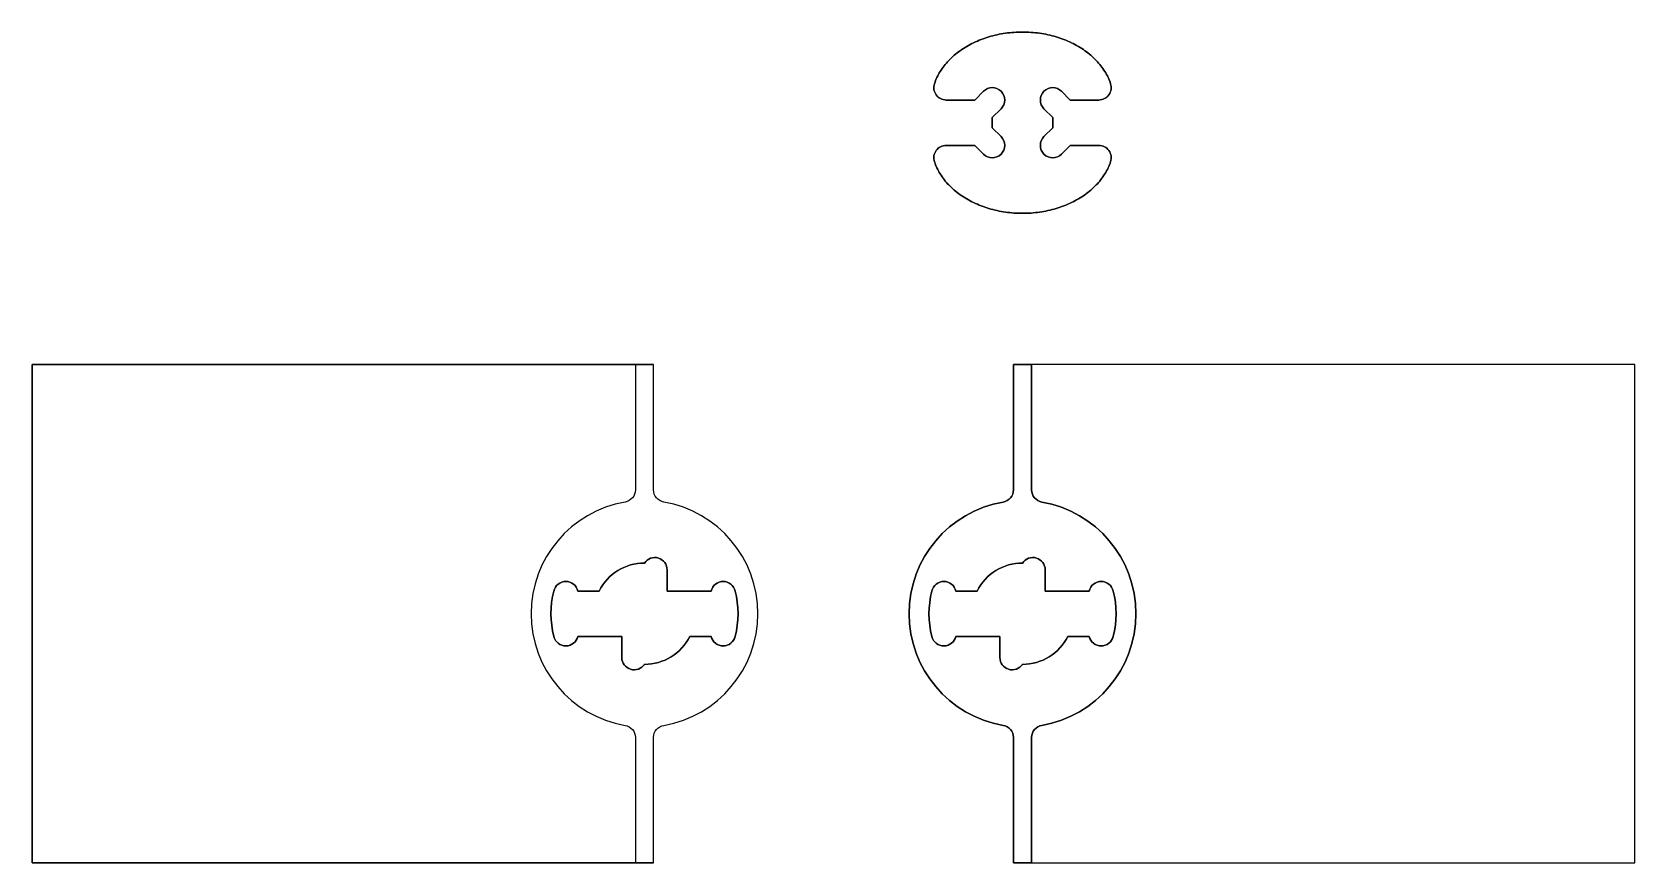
# Model space of a CAD drawing. Extents: x 17 to 547, y 61 to 336.
import ezdxf

# ---------------------------------------------------------------- set-up
doc = ezdxf.new("R2010")
doc.units = 0
doc.layers.add('1', color=7, linetype='CONTINUOUS')

# ---------------------------------------------------------------- blocks, each defined once
blk = doc.blocks.new('*M0')
at = {"layer": '1', "color": 7, "linetype": 'CONTINUOUS'}
for p, q in [((233.36552, -78.64816, 15), (233.36543, -78.64813, 15)), ((233.36543, -78.64813), (233.36543, -78.64813, 15)), ((233.36543, -78.64813), (233.36552, -78.64816)), ((233.36552, -78.64816), (233.36552, -78.64816, 15)), ((291.60645, -78.64813, 15), (291.60642, -78.64804, 15)), ((291.60642, -78.64804), (291.60642, -78.64804, 15)), ((291.60642, -78.64804), (291.60645, -78.64813)), ((291.60645, -78.64813), (291.60645, -78.64813, 15)), ((246.68766, -84.05625, 15), (237.25125, -84.05625, 15)), ((237.25125, -84.05625), (237.25125, -84.05625, 15)), ((237.25125, -84.05625), (246.68766, -84.05625)), ((249.5868, -81.15711, 15), (246.68766, -84.05625, 15)), ((246.68766, -84.05625), (249.5868, -81.15711)), ((246.68766, -84.05625), (246.68766, -84.05625, 15)), ((249.5868, -81.15711), (249.5868, -81.15711, 15)), ((252.48594, -79.95625), (252.48594, -79.95625, 15)), ((256.58594, -84.05625), (256.58594, -84.05625, 15)), ((268.38594, -84.05625), (268.38594, -84.05625, 15)), ((272.48594, -79.95625), (272.48594, -79.95625, 15)), ((278.28422, -84.05625, 15), (275.38508, -81.15711, 15)), ((275.38508, -81.15711), (275.38508, -81.15711, 15)), ((275.38508, -81.15711), (278.28422, -84.05625)), ((287.72073, -84.05625, 15), (278.28422, -84.05625, 15)), ((278.28422, -84.05625), (278.28422, -84.05625, 15)), ((278.28422, -84.05625), (287.72073, -84.05625)), ((287.72073, -84.05625), (287.72073, -84.05625, 15)), ((252.48594, -89.85453, 15), (255.38508, -86.95539, 15)), ((255.38508, -86.95539), (252.48594, -89.85453)), ((252.48594, -93.25797, 15), (252.48594, -89.85453, 15)), ((252.48594, -89.85453), (252.48594, -89.85453, 15)), ((252.48594, -89.85453), (252.48594, -93.25797)), ((255.38508, -86.95539), (255.38508, -86.95539, 15)), ((269.5868, -86.95539), (269.5868, -86.95539, 15)), ((269.5868, -86.95539, 15), (272.48594, -89.85453, 15)), ((272.48594, -89.85453), (269.5868, -86.95539)), ((272.48594, -89.85453), (272.48594, -89.85453, 15)), ((272.48594, -89.85453, 15), (272.48594, -93.25797, 15)), ((272.48594, -93.25797), (272.48594, -89.85453)), ((255.38508, -96.15711, 15), (252.48594, -93.25797, 15)), ((252.48594, -93.25797), (252.48594, -93.25797, 15)), ((252.48594, -93.25797), (255.38508, -96.15711)), ((272.48594, -93.25797, 15), (269.5868, -96.15711, 15)), ((269.5868, -96.15711), (272.48594, -93.25797)), ((272.48594, -93.25797), (272.48594, -93.25797, 15)), ((237.25125, -99.05625), (237.25125, -99.05625, 15)), ((237.25125, -99.05625, 15), (246.68766, -99.05625, 15)), ((246.68766, -99.05625), (237.25125, -99.05625)), ((246.68766, -99.05625), (246.68766, -99.05625, 15)), ((246.68766, -99.05625, 15), (249.5868, -101.95539, 15)), ((249.5868, -101.95539), (246.68766, -99.05625)), ((255.38508, -96.15711), (255.38508, -96.15711, 15)), ((256.58594, -99.05625), (256.58594, -99.05625, 15)), ((268.38594, -99.05625), (268.38594, -99.05625, 15)), ((269.5868, -96.15711), (269.5868, -96.15711, 15)), ((275.38508, -101.95539, 15), (278.28422, -99.05625, 15)), ((278.28422, -99.05625), (275.38508, -101.95539)), ((278.28422, -99.05625), (278.28422, -99.05625, 15)), ((278.28422, -99.05625, 15), (287.72073, -99.05625, 15)), ((287.72073, -99.05625), (278.28422, -99.05625)), ((287.72073, -99.05625), (287.72073, -99.05625, 15)), ((233.36543, -104.46437, 15), (233.36552, -104.46434, 15)), ((233.36552, -104.46434), (233.36543, -104.46437)), ((233.36543, -104.46437), (233.36543, -104.46437, 15)), ((233.36552, -104.46434), (233.36552, -104.46434, 15)), ((249.5868, -101.95539), (249.5868, -101.95539, 15)), ((252.48594, -103.15625), (252.48594, -103.15625, 15)), ((272.48594, -103.15625), (272.48594, -103.15625, 15)), ((275.38508, -101.95539), (275.38508, -101.95539, 15)), ((291.60645, -104.46437), (291.60645, -104.46437, 15)), ((291.60645, -104.46437), (291.60645, -104.46437, 15))]:
    blk.add_line(p, q, dxfattribs=at)
at = {"layer": '1', "color": 7, "linetype": 'CONTINUOUS', "extrusion": (0, 0, -1)}
for points in [[(-233.365432, -78.64813, 0.058272), (-235.247819, -74.626368, 0.052883), (-238.107696, -70.943015, 0.047411), (-241.842432, -67.730255, 0.042737), (-246.317998, -65.103383, 0.039216), (-251.37378, -63.15667, 0.036909), (-256.828344, -61.959977, 0.035775), (-262.48594, -61.55625, 0.035775), (-268.143536, -61.959977, 0.036909), (-273.5981, -63.15667, 0.039216), (-278.653882, -65.103383, 0.042737), (-283.129448, -67.730255, 0.047411), (-286.864184, -70.943015, 0.052883), (-289.724061, -74.626368, 0.058272), (-291.606448, -78.64813, 0.058272)], [(-291.606448, -104.46437, 0.058272), (-289.724061, -108.486132, 0.052883), (-286.864184, -112.169485, 0.047411), (-283.129448, -115.382245, 0.042737), (-278.653882, -118.009117, 0.039216), (-273.5981, -119.95583, 0.036909), (-268.143536, -121.152523, 0.035775), (-262.48594, -121.55625, 0.035775), (-256.828344, -121.152523, 0.036909), (-251.37378, -119.95583, 0.039216), (-246.317998, -118.009117, 0.042737), (-241.842432, -115.382245, 0.047411), (-238.107696, -112.169485, 0.052883), (-235.247819, -108.486132, 0.058272), (-233.365432, -104.46437, 0.058272)]]:
    blk.add_lwpolyline(points, format="xyb", dxfattribs=at)
at = {"layer": '1', "color": 7, "linetype": 'CONTINUOUS'}
for points in [[(291.606448, -78.64813, 0.058272), (289.724061, -74.626368, 0.052883), (286.864184, -70.943015, 0.047411), (283.129448, -67.730255, 0.042737), (278.653882, -65.103383, 0.039216), (273.5981, -63.15667, 0.036909), (268.143536, -61.959977, 0.035775), (262.48594, -61.55625, 0.035775), (256.828344, -61.959977, 0.036909), (251.37378, -63.15667, 0.039216), (246.317998, -65.103383, 0.042737), (241.842432, -67.730255, 0.047411), (238.107696, -70.943015, 0.052883), (235.247819, -74.626368, 0.058272), (233.365432, -78.64813, 0.058272)], [(233.365432, -104.46437, 0.058272), (235.247819, -108.486132, 0.052883), (238.107696, -112.169485, 0.047411), (241.842432, -115.382245, 0.042737), (246.317998, -118.009117, 0.039216), (251.37378, -119.95583, 0.036909), (256.828344, -121.152523, 0.035775), (262.48594, -121.55625, 0.035775), (268.143536, -121.152523, 0.036909), (273.5981, -119.95583, 0.039216), (278.653882, -118.009117, 0.042737), (283.129448, -115.382245, 0.047411), (286.864184, -112.169485, 0.052883), (289.724061, -108.486132, 0.058272), (291.606448, -104.46437, 0.058272)]]:
    blk.add_lwpolyline(points, format="xyb", dxfattribs=at)
at = {"layer": '1', "color": 7, "linetype": 'CONTINUOUS', "extrusion": (0, 0, -1)}
for centre, start, end in [((-237.25125, -79.95625, -15), 270.00000039, 18.60526151), ((-287.72073, -79.95625, -15), 161.39290196, 269.99999918), ((-252.48594, -84.05625), 45.00004444, 224.99995833), ((-272.48594, -84.05625), 315.00004444, 134.99995833), ((-237.25125, -103.15625, -15), 341.39474405, 89.99999961), ((-252.48594, -99.05625), 135.00004444, 314.99995833), ((-272.48594, -99.05625), 225.00004444, 44.99995833), ((-287.72073, -103.15625, -15), 90.00000082, 198.6057036)]:
    blk.add_arc(centre, 4.1, start, end, dxfattribs=at)
at = {"layer": '1', "color": 7, "linetype": 'CONTINUOUS'}
for centre, start, end in [((237.25125, -79.95625), 161.3947385, 269.99999961), ((287.72073, -79.95625), 270.00000082, 18.60709804), ((252.48594, -84.05625, 15), 315.00004444, 134.99995833), ((272.48594, -84.05625, 15), 45.00004444, 224.99995833), ((237.25125, -103.15625), 90.00000039, 198.60525595), ((252.48594, -99.05625, 15), 225.00004444, 44.99995833), ((272.48594, -99.05625, 15), 135.00004444, 314.99995833), ((287.72073, -103.15625), 341.3942964, 89.99999918)]:
    blk.add_arc(centre, 4.1, start, end, dxfattribs=at)
for p in [(291.60645, -104.46437, 15), (291.60645, -104.46437)]:
    blk.add_point(p, dxfattribs=at)
blk = doc.blocks.new('*M1')
at = {"layer": '1', "color": 7, "linetype": 'CONTINUOUS'}
for p, q in [((-312.5, -115.72949, 7.5), (-312.5, -115.72949, 15)), ((-312.5, -115.72949, 7.5), (-312.5, -115.72949, 15)), ((-320, -117.5, 7.5), (-320, -117.5, 15)), ((-305, -118.02078, 7.5), (-305, -118.02078, 15)), ((-305, -125, 7.5), (-305, -118.02078, 7.5)), ((-305, -118.02078, 15), (-305, -125, 15)), ((-342.49937, -124.99921, 7.5), (-342.5, -125, 7.5)), ((-342.5, -125, 15), (-342.49937, -124.99921, 15)), ((-342.5, -125, 7.5), (-342.5, -125, 15)), ((-342.49937, -124.99921, 7.5), (-342.49937, -124.99921, 15)), ((-342.48653, -124.94634, 7.5), (-342.48653, -124.94634, 15)), ((-337.51455, -121.96315, 7.5), (-337.51455, -121.96315, 15)), ((-334.51833, -125, 7.5), (-334.51833, -125, 15)), ((-327.5, -125, 7.5), (-334.51833, -125, 7.5)), ((-334.51833, -125, 15), (-327.5, -125, 15)), ((-327.5, -125, 7.5), (-327.5, -125, 15)), ((-305, -125, 7.5), (-305, -125, 15)), ((-290.48167, -125, 7.5), (-305, -125, 7.5)), ((-305, -125, 15), (-290.48167, -125, 15)), ((-290.48167, -125, 7.5), (-290.48167, -125, 15)), ((-287.48545, -121.96315, 7.5), (-287.48545, -121.96315, 15)), ((-282.51347, -124.94634, 7.5), (-282.51347, -124.94634, 15)), ((-282.5, -125, 7.5), (-282.50042, -125.0001, 7.5)), ((-282.50042, -125.0001, 15), (-282.5, -125, 15)), ((-282.50042, -125.0001, 7.5), (-282.50042, -125.0001, 15)), ((-282.5, -125, 7.5), (-282.5, -125, 15)), ((-342.48447, -140.06186, 7.5), (-342.48447, -140.06186, 15)), ((-334.51826, -139.9997, 7.5), (-334.51826, -139.9997, 15)), ((-334.51826, -139.9997, 7.5), (-320, -140, 7.5)), ((-320, -140, 15), (-334.51826, -139.9997, 15)), ((-320, -140, 7.5), (-320, -140, 15)), ((-320, -140, 7.5), (-320, -146.97922, 7.5)), ((-320, -146.97922, 15), (-320, -140, 15)), ((-297.5, -140, 7.5), (-297.5, -140, 15)), ((-297.5, -140, 7.5), (-290.48167, -140, 7.5)), ((-290.48167, -140, 15), (-297.5, -140, 15)), ((-290.48167, -140, 7.5), (-290.48167, -140, 15)), ((-287.48545, -143.03685, 7.5), (-287.48545, -143.03685, 15)), ((-282.51347, -140.05366, 7.5), (-282.51347, -140.05366, 15)), ((-282.50042, -139.9999, 7.5), (-282.50042, -139.9999, 15)), ((-282.50042, -139.9999, 7.5), (-282.5, -140, 7.5)), ((-282.5, -140, 15), (-282.50042, -139.9999, 15)), ((-282.5, -140, 7.5), (-282.5, -140, 15)), ((-320, -146.97922, 7.5), (-320, -146.97922, 15)), ((-315.9, -151.07922, 7.5), (-315.9, -151.07922, 15)), ((-312.5, -149.27051, 7.5), (-312.5, -149.27051, 15)), ((-312.5, -149.27051, 7.5), (-312.5, -149.27051, 15))]:
    blk.add_line(p, q, dxfattribs=at)
for centre, radius, start, end in [((-312.5, -132.5, 7.5), 16.77051, 90.00000117, 153.43494839), ((-309.1, -118.02078, 7.5), 4.1, 360, 146.02364722), ((-338.508943, -125.940739, 7.5), 4.1, 13.26460929, 166.72404263), ((-286.491057, -125.940739, 7.5), 4.1, 13.26317682, 166.73539071), ((-312.5, -132.5, 7.5), 30.923292, 165.96375651, 194.15441485), ((-312.5, -132.5, 7.5), 30.923292, 345.96375651, 14.03624263), ((-338.508943, -139.059261, 7.5), 4.1, 194.15441571, 346.73964349), ((-312.5, -132.5, 7.5), 16.77051, 270.00000117, 333.43494839), ((-286.491057, -139.059261, 7.5), 4.1, 193.26460929, 346.73682318), ((-315.9, -146.97922, 7.5), 4.1, 180, 326.02364722)]:
    blk.add_arc(centre, radius, start, end, dxfattribs=at)
at = {"layer": '1', "color": 7, "linetype": 'CONTINUOUS', "extrusion": (0, 0, -1)}
for centre, radius, start, end in [((312.5, -132.5, -15), 16.77051, 26.56505161, 89.99999883), ((309.1, -118.02078, -15), 4.1, 33.97635278, 180), ((338.508943, -125.940739, -15), 4.1, 13.27595737, 166.73539071), ((286.491057, -125.940739, -15), 4.1, 13.26460929, 166.73682318), ((312.5, -132.5, -15), 30.923292, 345.84558515, 14.03624349), ((312.5, -132.5, -15), 30.923292, 165.96375737, 194.03624349), ((338.508943, -139.059261, -15), 4.1, 193.26035651, 345.84558429), ((312.5, -132.5, -15), 16.77051, 206.56505161, 269.99999883), ((286.491057, -139.059261, -15), 4.1, 193.26317682, 346.73539071), ((315.9, -146.97922, -15), 4.1, 213.97635278, 360)]:
    blk.add_arc(centre, radius, start, end, dxfattribs=at)
at = {"layer": '1', "color": 7, "linetype": 'CONTINUOUS'}
for p in [(-312.5, -115.72949, 7.5), (-312.5, -115.72949, 15), (-312.5, -149.27051, 7.5), (-312.5, -149.27051, 15)]:
    blk.add_point(p, dxfattribs=at)
blk = doc.blocks.new('*M2')
at = {"layer": '1', "color": 7, "linetype": 'CONTINUOUS'}
for p, q in [((-315.5, -50), (-315.5, -91.51037)), ((-315.5, -50, 7.5), (-315.5, -50)), ((-315.5, -50, 7.5), (-315.5, -91.51037, 7.5)), ((-315.5, -91.51037, 7.5), (-315.5, -91.51037)), ((-318.90024, -95.55021, 7.5), (-318.90024, -95.55021)), ((-318.90024, -169.44979, 7.5), (-318.90024, -169.44979)), ((-315.5, -173.48963, 7.5), (-315.5, -173.48963)), ((-315.5, -173.48963), (-315.5, -180)), ((-315.5, -173.48963, 7.5), (-315.5, -180, 7.5)), ((-315.5, -180), (-315.5, -215)), ((-315.5, -180, 7.5), (-315.5, -180)), ((-315.5, -180, 7.5), (-315.5, -215, 7.5)), ((-315.5, -215), (-315.5, -215, 7.5))]:
    blk.add_line(p, q, dxfattribs=at)
at = {"layer": '1', "color": 7, "linetype": 'CONTINUOUS', "extrusion": (0, 0, -1)}
for centre, start, end in [((319.6, -91.510367), 180, 260.17304444), ((319.6, -91.510367, -7.5), 180, 260.17304444), ((319.6, -173.489633), 99.82695556, 180), ((319.6, -173.489633, -7.5), 99.82695556, 180)]:
    blk.add_arc(centre, 4.1, start, end, dxfattribs=at)
at = {"layer": '1', "color": 7, "linetype": 'CONTINUOUS'}
for centre in [(-312.5, -132.5), (-312.5, -132.5, 7.5)]:
    blk.add_arc(centre, 37.5, 99.82695556, 260.17304444, dxfattribs=at)
blk = doc.blocks.new('*M3')
at = {"layer": '1', "color": 7, "linetype": 'CONTINUOUS'}
for p, q in [((-309.5, -50, 7.5), (-315.5, -50, 7.5)), ((-309.5, -91.51037, 15), (-309.5, -50, 15)), ((-309.5, -91.51037, 7.5), (-309.5, -50, 7.5)), ((-309.5, -50, 15), (-309.5, -50, 7.5)), ((-309.5, -91.51037, 7.5), (-309.5, -91.51037, 15)), ((-306.09976, -95.55021, 7.5), (-306.09976, -95.55021, 15)), ((-306.09976, -169.44979, 7.5), (-306.09976, -169.44979, 15)), ((-309.5, -173.48963, 7.5), (-309.5, -173.48963, 15)), ((-309.5, -180, 15), (-309.5, -173.48963, 15)), ((-309.5, -180, 7.5), (-309.5, -173.48963, 7.5)), ((-309.5, -180, 7.5), (-309.5, -180, 15)), ((-309.5, -215, 15), (-309.5, -180, 15)), ((-309.5, -215, 7.5), (-309.5, -180, 7.5)), ((-315.5, -215, 7.5), (-309.5, -215, 7.5)), ((-309.5, -215, 7.5), (-309.5, -215, 15))]:
    blk.add_line(p, q, dxfattribs=at)
at = {"layer": '1', "color": 7, "linetype": 'CONTINUOUS', "extrusion": (0, 0, -1)}
for centre, start, end in [((305.4, -91.510367, -15), 279.82695556, 360), ((305.4, -91.510367, -7.5), 279.82695556, 360), ((305.4, -173.489633, -15), 360, 80.17304444), ((305.4, -173.489633, -7.5), 360, 80.17304444)]:
    blk.add_arc(centre, 4.1, start, end, dxfattribs=at)
at = {"layer": '1', "color": 7, "linetype": 'CONTINUOUS'}
for centre in [(-312.5, -132.5, 15), (-312.5, -132.5, 7.5)]:
    blk.add_arc(centre, 37.5, 279.82695556, 80.17304444, dxfattribs=at)
blk = doc.blocks.new('*M5')
at = {"layer": '1', "color": 7, "linetype": 'CONTINUOUS'}
blk.add_blockref('*M3', (0, 0), dxfattribs=at)
blk = doc.blocks.new('*M6')
at = {"layer": '1', "color": 7, "linetype": 'CONTINUOUS'}
for name in ['*M2', '*M5']:
    blk.add_blockref(name, (0, 0), dxfattribs=at)
blk = doc.blocks.new('*M7')
at = {"layer": '1', "color": 7, "linetype": 'CONTINUOUS'}
for p, q in [((-315.5, -50), (-515, -50)), ((-515, -50), (-515, -50, 15)), ((-515, -50, 15), (-309.5, -50, 15)), ((-515, -50), (-515, -215)), ((-515, -215, 15), (-515, -50, 15)), ((-515, -215), (-315.5, -215)), ((-309.5, -215, 15), (-515, -215, 15)), ((-515, -215), (-515, -215, 15))]:
    blk.add_line(p, q, dxfattribs=at)
blk = doc.blocks.new('*M8')
at = {"layer": '1', "color": 7, "linetype": 'CONTINUOUS'}
for name in ['*M7', '*M6']:
    blk.add_blockref(name, (0, 0), dxfattribs=at)
blk = doc.blocks.new('*M9')
at = {"layer": '1', "color": 7, "linetype": 'CONTINUOUS'}
for name in ['*M8', '*M1']:
    blk.add_blockref(name, (0, 0), dxfattribs=at)
blk = doc.blocks.new('*M10')
at = {"layer": '1', "color": 7, "linetype": 'CONTINUOUS'}
for p, q in [((-115.5, -50, 7.5), (-109.5, -50, 7.5)), ((-115.5, -91.51037, 7.5), (-115.5, -50, 7.5)), ((-115.5, -50), (-115.5, -50, 7.5)), ((-115.5, -50), (-115.5, -91.51037)), ((90, -50), (-115.5, -50)), ((-109.5, -91.51037, 7.5), (-109.5, -50, 7.5)), ((-109.5, -50, 15), (-109.5, -50, 7.5)), ((90, -50, 15), (-109.5, -50, 15)), ((90, -215, 15), (90, -50, 15)), ((90, -215), (90, -50)), ((90, -50), (90, -50, 15)), ((-115.5, -91.51037), (-115.5, -91.51037, 7.5)), ((-118.90024, -95.55021), (-118.90024, -95.55021, 7.5)), ((-112.5, -115.72949), (-112.5, -115.72949, 7.5)), ((-112.5, -115.72949), (-112.5, -115.72949, 7.5)), ((-120, -117.5), (-120, -117.5, 7.5)), ((-105, -125, 7.5), (-105, -118.02078, 7.5)), ((-105, -118.02078), (-105, -118.02078, 7.5)), ((-105, -118.02078), (-105, -125)), ((-142.49937, -124.99921, 7.5), (-142.5, -125, 7.5)), ((-142.5, -125), (-142.49937, -124.99921)), ((-142.5, -125), (-142.5, -125, 7.5)), ((-142.49937, -124.99921), (-142.49937, -124.99921, 7.5)), ((-142.48653, -124.94634), (-142.48653, -124.94634, 7.5)), ((-137.51455, -121.96315), (-137.51455, -121.96315, 7.5)), ((-127.5, -125, 7.5), (-134.51833, -125, 7.5)), ((-134.51833, -125), (-134.51833, -125, 7.5)), ((-134.51833, -125), (-127.5, -125)), ((-127.5, -125), (-127.5, -125, 7.5)), ((-90.48167, -125, 7.5), (-105, -125, 7.5)), ((-105, -125), (-105, -125, 7.5)), ((-105, -125), (-90.48167, -125)), ((-90.48167, -125), (-90.48167, -125, 7.5)), ((-87.48545, -121.96315), (-87.48545, -121.96315, 7.5)), ((-82.51347, -124.94634), (-82.51347, -124.94634, 7.5)), ((-82.5, -125, 7.5), (-82.50042, -125.0001, 7.5)), ((-82.50042, -125.0001), (-82.5, -125)), ((-82.50042, -125.0001), (-82.50042, -125.0001, 7.5)), ((-82.5, -125), (-82.5, -125, 7.5)), ((-142.48447, -140.06186), (-142.48447, -140.06186, 7.5)), ((-134.51826, -139.9997, 7.5), (-120, -140, 7.5)), ((-134.51826, -139.9997), (-134.51826, -139.9997, 7.5)), ((-120, -140), (-134.51826, -139.9997)), ((-120, -140, 7.5), (-120, -146.97922, 7.5)), ((-120, -140), (-120, -140, 7.5)), ((-120, -146.97922), (-120, -140)), ((-97.5, -140, 7.5), (-90.48167, -140, 7.5)), ((-97.5, -140), (-97.5, -140, 7.5)), ((-90.48167, -140), (-97.5, -140)), ((-90.48167, -140), (-90.48167, -140, 7.5)), ((-87.48545, -143.03685), (-87.48545, -143.03685, 7.5)), ((-82.51347, -140.05366), (-82.51347, -140.05366, 7.5)), ((-82.50042, -139.9999, 7.5), (-82.5, -140, 7.5)), ((-82.50042, -139.9999), (-82.50042, -139.9999, 7.5)), ((-82.5, -140), (-82.50042, -139.9999)), ((-82.5, -140), (-82.5, -140, 7.5)), ((-120, -146.97922), (-120, -146.97922, 7.5)), ((-115.9, -151.07922), (-115.9, -151.07922, 7.5)), ((-112.5, -149.27051), (-112.5, -149.27051, 7.5)), ((-112.5, -149.27051), (-112.5, -149.27051, 7.5)), ((-118.90024, -169.44979), (-118.90024, -169.44979, 7.5)), ((-115.5, -180, 7.5), (-115.5, -173.48963, 7.5)), ((-115.5, -173.48963), (-115.5, -173.48963, 7.5)), ((-115.5, -173.48963), (-115.5, -180)), ((-109.5, -180, 7.5), (-109.5, -173.48963, 7.5)), ((-115.5, -215, 7.5), (-115.5, -180, 7.5)), ((-115.5, -180), (-115.5, -180, 7.5)), ((-115.5, -180), (-115.5, -215)), ((-109.5, -215, 7.5), (-109.5, -180, 7.5)), ((-109.5, -215, 7.5), (-115.5, -215, 7.5)), ((-115.5, -215), (-115.5, -215, 7.5)), ((-115.5, -215), (90, -215)), ((-109.5, -215, 15), (-109.5, -215, 7.5)), ((-109.5, -215, 15), (90, -215, 15)), ((90, -215), (90, -215, 15))]:
    blk.add_line(p, q, dxfattribs=at)
for centre, radius, start, end in [((-119.6, -91.510367, 7.5), 4.1, 279.82695556, 360), ((-112.5, -132.5), 37.5, 99.82695556, 260.17304444), ((-112.5, -132.5, 7.5), 37.5, 279.82695556, 80.17304444), ((-112.5, -132.5, 7.5), 16.77051, 90.00000117, 153.43494839), ((-109.1, -118.02078, 7.5), 4.1, 360, 146.02364722), ((-138.508943, -125.940739, 7.5), 4.1, 13.26460929, 166.72404263), ((-86.491057, -125.940739, 7.5), 4.1, 13.26317682, 166.73539071), ((-112.5, -132.5, 7.5), 30.923292, 165.96375651, 194.15441485), ((-112.5, -132.5, 7.5), 30.923292, 345.96375651, 14.03624263), ((-138.508943, -139.059261, 7.5), 4.1, 194.15441571, 346.73964349), ((-112.5, -132.5, 7.5), 16.77051, 270.00000117, 333.43494839), ((-86.491057, -139.059261, 7.5), 4.1, 193.26460929, 346.73682318), ((-115.9, -146.97922, 7.5), 4.1, 180, 326.02364722), ((-119.6, -173.489633, 7.5), 4.1, 360, 80.17304444)]:
    blk.add_arc(centre, radius, start, end, dxfattribs=at)
at = {"layer": '1', "color": 7, "linetype": 'CONTINUOUS', "extrusion": (0, 0, -1)}
for centre, radius, start, end in [((119.6, -91.510367), 4.1, 180, 260.17304444), ((105.4, -91.510367, -7.5), 4.1, 279.82695556, 360), ((112.5, -132.5, -7.5), 37.5, 279.82695556, 80.17304444), ((112.5, -132.5), 16.77051, 26.56505161, 89.99999883), ((109.1, -118.02078), 4.1, 33.97635278, 180), ((138.508943, -125.940739), 4.1, 13.27595737, 166.73539071), ((86.491057, -125.940739), 4.1, 13.26460929, 166.73682318), ((112.5, -132.5), 30.923292, 345.84558515, 14.03624349), ((112.5, -132.5), 30.923292, 165.96375737, 194.03624349), ((138.508943, -139.059261), 4.1, 193.26035651, 345.84558429), ((112.5, -132.5), 16.77051, 206.56505161, 269.99999883), ((86.491057, -139.059261), 4.1, 193.26317682, 346.73539071), ((115.9, -146.97922), 4.1, 213.97635278, 360), ((119.6, -173.489633), 4.1, 99.82695556, 180), ((105.4, -173.489633, -7.5), 4.1, 360, 80.17304444)]:
    blk.add_arc(centre, radius, start, end, dxfattribs=at)
at = {"layer": '1', "color": 7, "linetype": 'CONTINUOUS'}
for p in [(-112.5, -115.72949, 7.5), (-112.5, -115.72949), (-112.5, -149.27051, 7.5), (-112.5, -149.27051)]:
    blk.add_point(p, dxfattribs=at)
blk = doc.blocks.new('*M11')
at = {"layer": '1', "color": 7, "linetype": 'CONTINUOUS'}
for p, q in [((-109.5, -50, 15), (-109.5, -91.51037, 15)), ((-109.5, -91.51037, 15), (-109.5, -91.51037, 7.5)), ((-106.09976, -95.55021, 15), (-106.09976, -95.55021, 7.5)), ((-106.09976, -169.44979, 15), (-106.09976, -169.44979, 7.5)), ((-109.5, -173.48963, 15), (-109.5, -173.48963, 7.5)), ((-109.5, -173.48963, 15), (-109.5, -180, 15)), ((-109.5, -180, 15), (-109.5, -180, 7.5)), ((-109.5, -180, 15), (-109.5, -215, 15))]:
    blk.add_line(p, q, dxfattribs=at)
for centre, start, end in [((-105.4, -91.510367, 15), 180, 260.17304444), ((-105.4, -173.489633, 15), 99.82695556, 180)]:
    blk.add_arc(centre, 4.1, start, end, dxfattribs=at)
at = {"layer": '1', "color": 7, "linetype": 'CONTINUOUS', "extrusion": (0, 0, -1)}
blk.add_arc((112.5, -132.5, -15), 37.5, 99.82695556, 260.17304444, dxfattribs=at)
blk = doc.blocks.new('*M12')
at = {"layer": '1', "color": 7, "linetype": 'CONTINUOUS'}
for name in ['*M10', '*M11']:
    blk.add_blockref(name, (0, 0), dxfattribs=at)

msp = doc.modelspace()

# ---------------------------------------------------------------- block references
at = {"layer": '1', "color": 7, "linetype": 'CONTINUOUS'}
for name, p in [('*M0', (81.51494, 397.29519)), ('*M9', (531.50088, 275.73894)), ('*M12', (456.50088, 275.73894))]:
    msp.add_blockref(name, p, dxfattribs=at)

doc.saveas('drawing.dxf')
